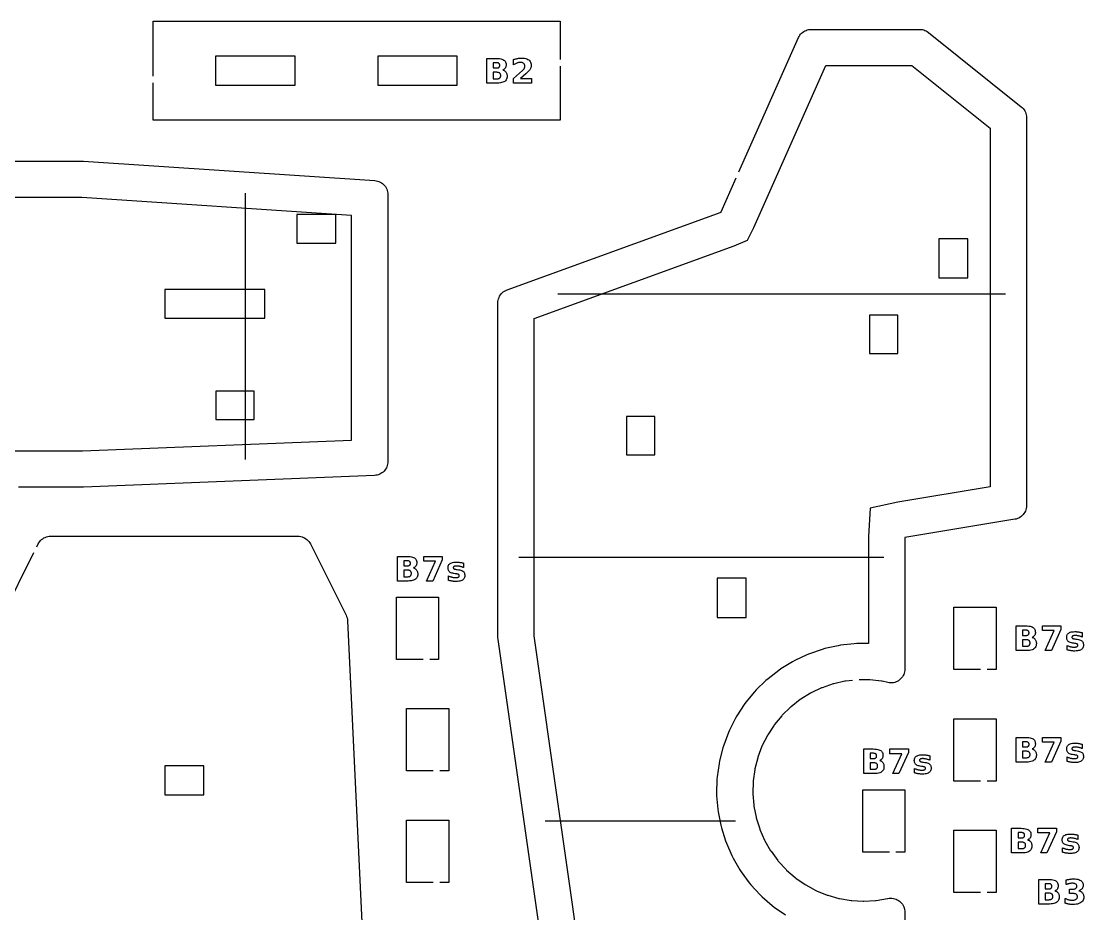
# Model space of a CAD drawing. Header units: millimetres. Extents: x 9 to 297, y 5 to 291.
# Drawn here: x 191.9 to 296.7, y 200.8 to 288.9 of the extents above; entities that cross this region are included whole.
import ezdxf

# ---------------------------------------------------------------- set-up
doc = ezdxf.new("R2010")
doc.units = ezdxf.units.MM
for name, color, linetype in [('CUT', 1, 'CONTINUOUS'), ('ENGRAVE', 5, 'CONTINUOUS'), ('SCORE', 7, 'CONTINUOUS')]:
    doc.layers.add(name, color=color, linetype=linetype)

msp = doc.modelspace()

# ---------------------------------------------------------------- linework, layer by layer
at = {"layer": 'CUT', "color": 1}
for points in [[(204.925, 283.45), (204.925, 288.875), (245.075, 288.875), (245.075, 285.1)], [(262.702, 274.0143), (268.5891, 287.2601), (268.6476, 287.3764), (268.718, 287.4881), (268.7988, 287.5925), (268.8892, 287.6887), (268.9884, 287.7758), (269.0955, 287.853), (269.2096, 287.9195), (269.3294, 287.9748), (269.4541, 288.0184), (269.5823, 288.0498), (269.713, 288.0687), (269.843, 288.075), (280.5458, 288.075), (280.6763, 288.0687), (280.8074, 288.0496), (280.9361, 288.018), (281.0611, 287.9741), (281.1814, 287.9184), (281.2957, 287.8515), (281.4015, 287.7748), (290.5604, 280.4477), (290.6615, 280.3583), (290.7544, 280.2578), (290.837, 280.1486), (290.9082, 280.0318), (290.9675, 279.9085), (291.0142, 279.7798), (291.0479, 279.6472), (291.0683, 279.5119), (291.075, 279.3771), (291.075, 241.0994), (291.0682, 240.9634), (291.0475, 240.827), (291.0132, 240.6933), (290.9657, 240.5637), (290.9054, 240.4396), (290.833, 240.3221), (290.7492, 240.2124), (290.6548, 240.1117), (290.5509, 240.021), (290.4383, 239.9412), (290.3183, 239.873), (290.1921, 239.8172), (290.0609, 239.7744), (289.9279, 239.7453), (279.075, 237.9365), (279.075, 224.981), (279.0683, 224.8463), (279.0479, 224.711), (279.0143, 224.5784), (278.9676, 224.4499), (278.9084, 224.3266), (278.8372, 224.2098), (278.7547, 224.1006), (278.6619, 224.0002), (278.5595, 223.9095), (278.4486, 223.8294), (278.3303, 223.7607), (278.2057, 223.7042), (278.0762, 223.6603), (277.9429, 223.6294), (277.8073, 223.612), (277.6705, 223.6081), (277.5341, 223.6178), (277.4011, 223.6408), (276.8311, 223.7685), (276.7646, 223.7796), (275.6354, 223.9046), (275.5681, 223.9083), (274.555, 223.9083)], [(245.075, 284.45), (245.075, 279.125), (204.925, 279.125), (204.925, 282.8)], [(182.3714, 275.075), (197.958, 275.075), (198.0469, 275.072), (226.7933, 273.1556), (226.9284, 273.1398), (227.063, 273.1101), (227.1939, 273.0671), (227.3199, 273.0112), (227.4397, 272.943), (227.552, 272.8631), (227.6558, 272.7724), (227.75, 272.6717), (227.8336, 272.5621), (227.9058, 272.4447), (227.9659, 272.3207), (228.0133, 272.1913), (228.0475, 272.0577), (228.0682, 271.9214), (228.075, 271.7857), (228.075, 245.4472), (228.0688, 245.3177), (228.05, 245.1875), (228.0188, 245.0597), (227.9756, 244.9355), (227.9207, 244.816), (227.8547, 244.7023), (227.7781, 244.5954), (227.6916, 244.4963), (227.596, 244.406), (227.4923, 244.3251), (227.3813, 244.2546), (227.2641, 244.195), (227.1417, 244.1468), (227.0153, 244.1106), (226.886, 244.0866), (226.7567, 244.0752), (198.0282, 242.9261), (197.9748, 242.925), (191.6184, 242.925)], [(245.8461, 179.5468), (238.9384, 227.9006), (238.925, 228.0897), (238.925, 261.0914), (238.932, 261.2292), (238.9533, 261.3676), (238.9886, 261.503), (239.0374, 261.6342), (239.0993, 261.7597), (239.1737, 261.8783), (239.2597, 261.9887), (239.3565, 262.0898), (239.4631, 262.1806), (239.5784, 262.26), (239.7011, 262.3273), (239.8283, 262.381), (260.9419, 270.0587), (260.9443, 270.0597), (260.9455, 270.062), (262.4381, 273.4203)], [(193.4394, 237.0465), (193.5745, 237.3166), (193.6415, 237.4354), (193.7213, 237.5485), (193.812, 237.6529), (193.9128, 237.7477), (194.0226, 237.8319), (194.1403, 237.9046), (194.2647, 237.9652), (194.3945, 238.0129), (194.5285, 238.0473), (194.6653, 238.0681), (194.8016, 238.075), (219.1984, 238.075), (219.3347, 238.0681), (219.4715, 238.0473), (219.6055, 238.0129), (219.7353, 237.9652), (219.8597, 237.9046), (219.9774, 237.8319), (220.0872, 237.7477), (220.188, 237.6529), (220.2787, 237.5485), (220.3585, 237.4354), (220.4255, 237.3166), (223.9452, 230.2772), (224.0017, 230.148), (224.0449, 230.0117), (224.0739, 229.8717), (224.0879, 229.7314), (228.0733, 146.038)], [(190.0694, 230.3065), (193.1487, 236.4651)], [(231.55, 225.925), (228.925, 225.925), (228.925, 232.075), (233.075, 232.075), (233.075, 225.925), (232.2, 225.925)], [(286.55, 224.925), (283.925, 224.925), (283.925, 231.075), (288.075, 231.075), (288.075, 224.925), (287.2, 224.925)], [(273.9079, 223.854), (273.2354, 223.7796), (273.1689, 223.7685), (272.0602, 223.5201), (271.9954, 223.5017), (270.9208, 223.1328), (270.8583, 223.1074), (269.8309, 222.6226), (269.7716, 222.5905), (268.8037, 221.9955), (268.7483, 221.9571), (267.8517, 221.2593), (267.8009, 221.215), (266.9865, 220.4228), (266.9408, 220.3732), (266.2186, 219.4962), (266.1786, 219.4418), (265.5572, 218.4907), (265.5235, 218.4323), (265.0105, 217.4186), (264.9834, 217.3569), (264.5851, 216.2929), (264.5649, 216.2285), (264.286, 215.1271), (264.2731, 215.061), (264.1171, 213.9356), (264.1115, 213.8684), (264.0802, 212.7327), (264.0821, 212.6653), (264.1759, 211.5331), (264.1851, 211.4663), (264.4029, 210.3512), (264.4195, 210.2859), (264.7586, 209.2015), (264.7823, 209.1384), (265.2387, 208.098), (265.2691, 208.0378), (265.8372, 207.0539), (265.874, 206.9974), (266.5469, 206.082), (266.5898, 206.0299), (267.3592, 205.1941), (267.4076, 205.1471), (268.2643, 204.4009), (268.3175, 204.3595), (269.2512, 203.7121), (269.3086, 203.6768), (270.3078, 203.1361), (270.3688, 203.1073), (271.4214, 202.6798), (271.4852, 202.6579), (272.5784, 202.3487), (272.6442, 202.334), (273.7649, 202.147), (273.8319, 202.1396), (274.9663, 202.077), (275.0337, 202.077), (276.1681, 202.1396), (276.2351, 202.147), (277.3558, 202.334), (277.4011, 202.3441), (277.5341, 202.3671), (277.6705, 202.3768), (277.8073, 202.3729), (277.9429, 202.3555), (278.0762, 202.3247), (278.2057, 202.2807), (278.3303, 202.2242), (278.4486, 202.1555), (278.5595, 202.0754), (278.6619, 201.9847), (278.7547, 201.8843), (278.8372, 201.7751), (278.9084, 201.6583), (278.9676, 201.535), (279.0143, 201.4065), (279.0479, 201.2739), (279.0683, 201.1386), (279.075, 201.0039), (279.075, 188.0586)], [(232.55, 214.925), (229.925, 214.925), (229.925, 221.075), (234.075, 221.075), (234.075, 214.925), (233.2, 214.925)], [(286.55, 213.925), (283.925, 213.925), (283.925, 220.075), (288.075, 220.075), (288.075, 213.925), (287.2, 213.925)], [(277.55, 206.925), (274.925, 206.925), (274.925, 213.075), (279.075, 213.075), (279.075, 206.925), (278.2, 206.925)], [(232.55, 203.925), (229.925, 203.925), (229.925, 210.075), (234.075, 210.075), (234.075, 203.925), (233.2, 203.925)], [(286.55, 202.925), (283.925, 202.925), (283.925, 209.075), (288.075, 209.075), (288.075, 202.925), (287.2, 202.925)]]:
    msp.add_lwpolyline(points, dxfattribs=at)
for points in [[(211.075, 282.575), (218.925, 282.575), (218.925, 285.425), (211.075, 285.425), (211.075, 282.575)], [(227.075, 282.575), (234.925, 282.575), (234.925, 285.425), (227.075, 285.425), (227.075, 282.575)], [(219.075, 266.975), (222.925, 266.975), (222.925, 269.825), (219.075, 269.825), (219.075, 266.975)], [(285.2808, 263.5523), (285.2808, 267.4023), (282.4308, 267.4023), (282.4308, 263.5523), (285.2808, 263.5523)], [(206.075, 259.575), (215.925, 259.575), (215.925, 262.425), (206.075, 262.425), (206.075, 259.575)], [(275.605, 256.105), (278.395, 256.105), (278.395, 259.895), (275.605, 259.895), (275.605, 256.105)], [(211.105, 252.395), (211.105, 249.605), (214.895, 249.605), (214.895, 252.395), (211.105, 252.395)], [(254.395, 246.105), (254.395, 249.895), (251.605, 249.895), (251.605, 246.105), (254.395, 246.105)], [(263.425, 230.075), (263.425, 233.925), (260.575, 233.925), (260.575, 230.075), (263.425, 230.075)], [(206.075, 212.575), (209.925, 212.575), (209.925, 215.425), (206.075, 215.425), (206.075, 212.575)]]:
    msp.add_lwpolyline(points, close=True, dxfattribs=at)
at = {"layer": 'ENGRAVE', "color": 5}
for points in [[(239.5905, 283.992), (239.64, 283.9532), (239.6845, 283.9089), (239.724, 283.859), (239.7578, 283.8044), (239.7854, 283.7458), (239.807, 283.6832), (239.8223, 283.6167), (239.8316, 283.5461), (239.8346, 283.4716), (239.828, 283.3594), (239.8082, 283.2571), (239.7752, 283.1648), (239.729, 283.0824), (239.6696, 283.01), (239.597, 282.9475), (239.5109, 282.8948), (239.4111, 282.8517), (239.2975, 282.8181), (239.1702, 282.7942), (239.0292, 282.7798), (238.8743, 282.775), (237.8343, 282.775), (237.8343, 285.205), (238.7751, 285.205), (238.936, 285.2008), (239.0815, 285.188), (239.2115, 285.1668), (239.3259, 285.137), (239.4249, 285.0988), (239.5083, 285.052), (239.5777, 284.9959), (239.6344, 284.9296), (239.6786, 284.853), (239.7101, 284.7663), (239.729, 284.6693), (239.7354, 284.5621), (239.733, 284.5044), (239.7261, 284.4497), (239.7146, 284.3979), (239.6985, 284.3491), (239.6777, 284.3032), (239.6523, 284.2602), (239.6226, 284.2205), (239.5887, 284.1843), (239.5506, 284.1517), (239.5084, 284.1227), (239.462, 284.0973), (239.4115, 284.0755), (239.4762, 284.0532), (239.5359, 284.0254), (239.5905, 283.992)], [(242.232, 283.2356), (242.232, 282.775), (240.466, 282.775), (240.466, 283.2356), (241.3531, 284.0185), (241.3909, 284.0542), (241.4254, 284.0896), (241.4564, 284.1247), (241.484, 284.1595), (241.5081, 284.1941), (241.5288, 284.2285), (241.5462, 284.2629), (241.5605, 284.2977), (241.5716, 284.333), (241.5795, 284.3688), (241.5842, 284.405), (241.5858, 284.4417), (241.5826, 284.4968), (241.5731, 284.5482), (241.5571, 284.5959), (241.5348, 284.6399), (241.5061, 284.6802), (241.4711, 284.7167), (241.4307, 284.7486), (241.3862, 284.7746), (241.3374, 284.7949), (241.2844, 284.8093), (241.2273, 284.818), (241.1659, 284.8209), (241.1163, 284.8192), (241.0652, 284.8139), (241.0125, 284.8052), (240.9583, 284.793), (240.9025, 284.7774), (240.8452, 284.7582), (240.7865, 284.7357), (240.7264, 284.7097), (240.665, 284.6803), (240.6022, 284.6476), (240.538, 284.6114), (240.4725, 284.5719), (240.4725, 285.1057), (240.5429, 285.1281), (240.613, 285.1487), (240.6829, 285.1674), (240.7525, 285.1842), (240.8218, 285.1992), (240.8908, 285.2123), (240.9595, 285.2235), (241.0277, 285.2327), (241.0955, 285.2398), (241.1628, 285.2449), (241.2297, 285.2479), (241.2961, 285.249), (241.4361, 285.2436), (241.5653, 285.2276), (241.6837, 285.2009), (241.7912, 285.1636), (241.888, 285.1156), (241.974, 285.0569), (242.0478, 284.9887), (242.1083, 284.912), (242.1553, 284.827), (242.1888, 284.7336), (242.209, 284.6317), (242.2157, 284.5214), (242.2128, 284.456), (242.2043, 284.392), (242.1901, 284.3296), (242.1701, 284.2686), (242.1445, 284.2091), (242.1132, 284.1511), (242.0727, 284.0907), (242.0197, 284.0237), (241.9541, 283.9503), (241.8759, 283.8705), (241.7851, 283.7841), (241.6818, 283.6913), (241.1626, 283.2356), (242.232, 283.2356)], [(238.8984, 284.2715), (238.9378, 284.2805), (238.9733, 284.2932), (239.0047, 284.3095), (239.0322, 284.3294), (239.0556, 284.3528), (239.0747, 284.3796), (239.0896, 284.4099), (239.1002, 284.4437), (239.1066, 284.4808), (239.1087, 284.5214), (239.1066, 284.5615), (239.1002, 284.5984), (239.0896, 284.6319), (239.0747, 284.6621), (239.0556, 284.689), (239.0322, 284.7127), (239.0047, 284.7328), (238.9733, 284.7493), (238.9378, 284.7621), (238.8984, 284.7713), (238.855, 284.7767), (238.8076, 284.7786), (238.4609, 284.7786), (238.4609, 284.2643), (238.8076, 284.2643), (238.855, 284.2661), (238.8984, 284.2715)], [(238.9942, 283.2214), (239.0389, 283.2369), (239.0785, 283.2568), (239.1128, 283.2812), (239.1419, 283.31), (239.1657, 283.3434), (239.1842, 283.3813), (239.1974, 283.4237), (239.2054, 283.4706), (239.208, 283.5221), (239.2054, 283.5725), (239.1975, 283.6186), (239.1844, 283.6602), (239.1661, 283.6975), (239.1425, 283.7304), (239.1136, 283.7589), (239.0795, 283.783), (239.04, 283.8027), (238.9952, 283.8181), (238.9451, 283.8291), (238.8896, 283.8356), (238.8288, 283.8378), (238.4609, 283.8378), (238.4609, 283.2014), (238.8288, 283.2014), (238.8891, 283.2036), (238.9442, 283.2103), (238.9942, 283.2214)], [(230.8249, 234.8378), (230.8694, 234.7935), (230.9088, 234.7436), (230.9426, 234.689), (230.9703, 234.6304), (230.9918, 234.5678), (231.0072, 234.5013), (231.0164, 234.4307), (231.0195, 234.3562), (231.0129, 234.244), (230.9931, 234.1417), (230.9601, 234.0494), (230.9139, 233.967), (230.8545, 233.8946), (230.7819, 233.8321), (230.6958, 233.7794), (230.596, 233.7363), (230.4824, 233.7027), (230.3551, 233.6788), (230.214, 233.6644), (230.0592, 233.6596), (229.0192, 233.6596), (229.0192, 236.0896), (229.9599, 236.0896), (230.1209, 236.0854), (230.2664, 236.0726), (230.3963, 236.0514), (230.5108, 236.0216), (230.6097, 235.9834), (230.6932, 235.9366), (230.7626, 235.8805), (230.8193, 235.8142), (230.8635, 235.7376), (230.895, 235.6509), (230.9139, 235.5539), (230.9202, 235.4467), (230.9179, 235.389), (230.911, 235.3343), (230.8995, 235.2825), (230.8833, 235.2337), (230.8626, 235.1878), (230.8372, 235.1448), (230.8075, 235.1051), (230.7736, 235.0689), (230.7355, 235.0364), (230.6933, 235.0074), (230.6469, 234.9819), (230.5963, 234.9601), (230.6611, 234.9378), (230.7208, 234.91), (230.7754, 234.8766), (230.8249, 234.8378)], [(233.4413, 235.7364), (232.494, 233.6596), (231.8836, 233.6596), (232.7804, 235.629), (231.6102, 235.629), (231.6102, 236.0896), (233.4413, 236.0896), (233.4413, 235.7364)], [(230.1227, 235.1651), (230.1581, 235.1778), (230.1896, 235.1941), (230.2171, 235.214), (230.2405, 235.2374), (230.2596, 235.2642), (230.2745, 235.2945), (230.2851, 235.3283), (230.2915, 235.3654), (230.2936, 235.406), (230.2915, 235.4462), (230.2851, 235.483), (230.2745, 235.5165), (230.2596, 235.5467), (230.2405, 235.5736), (230.2171, 235.5973), (230.1896, 235.6174), (230.1581, 235.6339), (230.1227, 235.6467), (230.0833, 235.6559), (230.0399, 235.6614), (229.9925, 235.6632), (229.6458, 235.6632), (229.6458, 235.1489), (229.9925, 235.1489), (230.0399, 235.1507), (230.0833, 235.1561), (230.1227, 235.1651)], [(235.544, 234.9828), (235.482, 235.0078), (235.4207, 235.0306), (235.3601, 235.0512), (235.3002, 235.0697), (235.2411, 235.0859), (235.1827, 235.1), (235.1252, 235.112), (235.0687, 235.1217), (235.0134, 235.1293), (234.9591, 235.1348), (234.906, 235.138), (234.8539, 235.1391), (234.8009, 235.1379), (234.7527, 235.1345), (234.7092, 235.1287), (234.6705, 235.1207), (234.6365, 235.1103), (234.6073, 235.0976), (234.5827, 235.0825), (234.5625, 235.065), (234.5469, 235.0449), (234.5357, 235.0224), (234.529, 234.9973), (234.5267, 234.9698), (234.5284, 234.9474), (234.5335, 234.9268), (234.542, 234.908), (234.5539, 234.891), (234.5691, 234.8758), (234.5878, 234.8624), (234.6108, 234.8505), (234.6392, 234.8396), (234.673, 234.8299), (234.7122, 234.8212), (234.7567, 234.8136), (234.8067, 234.8071), (234.9092, 234.7924), (235.0503, 234.7714), (235.1751, 234.7463), (235.2836, 234.7171), (235.3758, 234.6839), (235.4518, 234.6466), (235.5114, 234.6052), (235.5587, 234.5577), (235.5973, 234.502), (235.6274, 234.438), (235.6489, 234.3658), (235.6618, 234.2854), (235.6661, 234.1967), (235.6601, 234.1036), (235.6422, 234.0186), (235.6123, 233.9416), (235.5706, 233.8726), (235.5169, 233.8117), (235.4512, 233.7589), (235.3737, 233.7141), (235.2845, 233.6775), (235.1835, 233.649), (235.0707, 233.6287), (234.9462, 233.6165), (234.8099, 233.6124), (234.7494, 233.6132), (234.6881, 233.6156), (234.6262, 233.6195), (234.5636, 233.6251), (234.5004, 233.6322), (234.4364, 233.6409), (234.3718, 233.6512), (234.3066, 233.663), (234.2409, 233.6765), (234.1745, 233.6915), (234.1076, 233.7081), (234.0401, 233.7263), (234.0401, 234.169), (234.0984, 234.142), (234.1572, 234.1173), (234.2165, 234.095), (234.2763, 234.075), (234.3366, 234.0574), (234.3973, 234.0421), (234.4585, 234.0292), (234.52, 234.0186), (234.5819, 234.0104), (234.644, 234.0045), (234.7065, 234.001), (234.7692, 233.9998), (234.8239, 234.0011), (234.8738, 234.005), (234.919, 234.0116), (234.9595, 234.0208), (234.9953, 234.0326), (235.0264, 234.047), (235.0528, 234.064), (235.0743, 234.0835), (235.0911, 234.1056), (235.1031, 234.1302), (235.1103, 234.1573), (235.1127, 234.1869), (235.111, 234.2119), (235.1061, 234.2346), (235.0978, 234.2551), (235.0863, 234.2734), (235.0714, 234.2895), (235.0533, 234.3033), (235.0302, 234.3156), (235.0005, 234.3269), (234.9644, 234.3373), (234.9216, 234.3467), (234.8723, 234.3552), (234.8164, 234.3627), (234.7139, 234.3758), (234.5907, 234.3943), (234.4804, 234.4175), (234.3831, 234.4453), (234.2987, 234.4777), (234.2272, 234.5148), (234.1687, 234.5564), (234.1209, 234.6042), (234.0819, 234.6595), (234.0515, 234.7224), (234.0298, 234.793), (234.0168, 234.8711), (234.0124, 234.9568), (234.0179, 235.0492), (234.0345, 235.1333), (234.0621, 235.2091), (234.1007, 235.2765), (234.1503, 235.3357), (234.211, 235.3865), (234.283, 235.4293), (234.3669, 235.4643), (234.4624, 235.4915), (234.5698, 235.5109), (234.6889, 235.5226), (234.8197, 235.5265), (234.8739, 235.5258), (234.9289, 235.5238), (234.9849, 235.5204), (235.0418, 235.5156), (235.0996, 235.5095), (235.1582, 235.5021), (235.2182, 235.4931), (235.28, 235.4827), (235.3434, 235.4707), (235.4085, 235.4572), (235.4754, 235.4421), (235.544, 235.4256), (235.544, 234.9828)], [(230.2238, 234.1215), (230.2633, 234.1414), (230.2977, 234.1658), (230.3268, 234.1946), (230.3506, 234.228), (230.3691, 234.2659), (230.3823, 234.3083), (230.3902, 234.3552), (230.3929, 234.4067), (230.3903, 234.4571), (230.3824, 234.5032), (230.3693, 234.5448), (230.3509, 234.5821), (230.3273, 234.615), (230.2985, 234.6435), (230.2643, 234.6676), (230.2249, 234.6873), (230.1801, 234.7027), (230.1299, 234.7137), (230.0745, 234.7202), (230.0136, 234.7224), (229.6458, 234.7224), (229.6458, 234.086), (230.0136, 234.086), (230.074, 234.0883), (230.1291, 234.0949), (230.1791, 234.106), (230.2238, 234.1215)], [(291.8617, 227.9782), (291.9062, 227.9339), (291.9456, 227.884), (291.9795, 227.8294), (292.0071, 227.7708), (292.0286, 227.7082), (292.044, 227.6417), (292.0532, 227.5711), (292.0563, 227.4966), (292.0497, 227.3844), (292.0299, 227.2821), (291.9969, 227.1898), (291.9507, 227.1074), (291.8913, 227.035), (291.8187, 226.9725), (291.7326, 226.9198), (291.6328, 226.8767), (291.5192, 226.8431), (291.3919, 226.8192), (291.2508, 226.8048), (291.096, 226.8), (290.056, 226.8), (290.056, 229.23), (290.9967, 229.23), (291.1577, 229.2258), (291.3032, 229.213), (291.4331, 229.1918), (291.5476, 229.162), (291.6465, 229.1238), (291.73, 229.077), (291.7994, 229.0209), (291.8561, 228.9546), (291.9003, 228.878), (291.9318, 228.7913), (291.9507, 228.6943), (291.957, 228.5871), (291.9547, 228.5294), (291.9478, 228.4747), (291.9363, 228.4229), (291.9201, 228.3741), (291.8994, 228.3282), (291.874, 228.2852), (291.8443, 228.2455), (291.8104, 228.2093), (291.7723, 228.1767), (291.7301, 228.1477), (291.6837, 228.1223), (291.6331, 228.1005), (291.6979, 228.0782), (291.7576, 228.0504), (291.8122, 228.017), (291.8617, 227.9782)], [(291.1595, 228.3055), (291.195, 228.3182), (291.2264, 228.3345), (291.2539, 228.3544), (291.2773, 228.3778), (291.2964, 228.4046), (291.3113, 228.4349), (291.3219, 228.4687), (291.3283, 228.5058), (291.3304, 228.5464), (291.3283, 228.5865), (291.3219, 228.6234), (291.3113, 228.6569), (291.2964, 228.6871), (291.2773, 228.714), (291.2539, 228.7377), (291.2264, 228.7578), (291.195, 228.7743), (291.1595, 228.7871), (291.1201, 228.7963), (291.0767, 228.8017), (291.0293, 228.8036), (290.6826, 228.8036), (290.6826, 228.2893), (291.0293, 228.2893), (291.0767, 228.2911), (291.1201, 228.2965), (291.1595, 228.3055)], [(294.4781, 228.8768), (293.5308, 226.8), (292.9204, 226.8), (293.8173, 228.7694), (292.647, 228.7694), (292.647, 229.23), (294.4781, 229.23), (294.4781, 228.8768)], [(296.5808, 228.1232), (296.5188, 228.1482), (296.4575, 228.171), (296.3969, 228.1916), (296.337, 228.21), (296.2779, 228.2263), (296.2195, 228.2404), (296.162, 228.2524), (296.1055, 228.2621), (296.0502, 228.2697), (295.9959, 228.2752), (295.9428, 228.2784), (295.8907, 228.2795), (295.8377, 228.2783), (295.7895, 228.2749), (295.746, 228.2691), (295.7073, 228.261), (295.6733, 228.2507), (295.6441, 228.238), (295.6195, 228.2229), (295.5993, 228.2053), (295.5837, 228.1853), (295.5725, 228.1628), (295.5658, 228.1377), (295.5635, 228.1102), (295.5652, 228.0878), (295.5703, 228.0672), (295.5788, 228.0484), (295.5907, 228.0314), (295.6059, 228.0162), (295.6246, 228.0028), (295.6476, 227.9909), (295.676, 227.98), (295.7098, 227.9702), (295.749, 227.9616), (295.7936, 227.954), (295.8435, 227.9475), (295.946, 227.9328), (296.0871, 227.9118), (296.2119, 227.8867), (296.3204, 227.8575), (296.4126, 227.8243), (296.4886, 227.787), (296.5482, 227.7456), (296.5955, 227.6981), (296.6341, 227.6424), (296.6642, 227.5784), (296.6857, 227.5062), (296.6986, 227.4258), (296.7029, 227.3371), (296.6969, 227.244), (296.679, 227.159), (296.6492, 227.082), (296.6074, 227.013), (296.5537, 226.9521), (296.488, 226.8993), (296.4105, 226.8545), (296.3213, 226.8179), (296.2203, 226.7894), (296.1075, 226.7691), (295.983, 226.7569), (295.8467, 226.7528), (295.7862, 226.7536), (295.7249, 226.756), (295.663, 226.7599), (295.6004, 226.7655), (295.5372, 226.7726), (295.4732, 226.7813), (295.4086, 226.7916), (295.3435, 226.8034), (295.2777, 226.8169), (295.2113, 226.8319), (295.1444, 226.8485), (295.0769, 226.8667), (295.0769, 227.3094), (295.1352, 227.2824), (295.194, 227.2577), (295.2533, 227.2354), (295.3131, 227.2154), (295.3734, 227.1978), (295.4341, 227.1825), (295.4953, 227.1696), (295.5569, 227.159), (295.6187, 227.1507), (295.6808, 227.1449), (295.7433, 227.1413), (295.8061, 227.1402), (295.8607, 227.1415), (295.9106, 227.1454), (295.9558, 227.152), (295.9963, 227.1611), (296.0321, 227.1729), (296.0632, 227.1874), (296.0896, 227.2044), (296.1111, 227.2239), (296.1279, 227.246), (296.1399, 227.2706), (296.1471, 227.2977), (296.1495, 227.3273), (296.1478, 227.3523), (296.1429, 227.375), (296.1346, 227.3955), (296.1231, 227.4138), (296.1082, 227.4299), (296.0901, 227.4437), (296.067, 227.456), (296.0374, 227.4673), (296.0012, 227.4777), (295.9584, 227.4871), (295.9091, 227.4956), (295.8533, 227.5031), (295.7507, 227.5161), (295.6275, 227.5347), (295.5172, 227.5579), (295.4199, 227.5857), (295.3355, 227.6181), (295.264, 227.6552), (295.2055, 227.6968), (295.1577, 227.7446), (295.1187, 227.7999), (295.0883, 227.8628), (295.0666, 227.9334), (295.0536, 228.0115), (295.0492, 228.0972), (295.0547, 228.1896), (295.0713, 228.2737), (295.0989, 228.3495), (295.1375, 228.4169), (295.1871, 228.4761), (295.2478, 228.5269), (295.3199, 228.5697), (295.4037, 228.6047), (295.4993, 228.6319), (295.6066, 228.6513), (295.7257, 228.663), (295.8565, 228.6669), (295.9107, 228.6662), (295.9657, 228.6641), (296.0217, 228.6608), (296.0786, 228.656), (296.1364, 228.6499), (296.1951, 228.6424), (296.255, 228.6335), (296.3168, 228.6231), (296.3802, 228.6111), (296.4453, 228.5976), (296.5122, 228.5825), (296.5808, 228.566), (296.5808, 228.1232)], [(291.2606, 227.2619), (291.3001, 227.2818), (291.3345, 227.3062), (291.3636, 227.335), (291.3874, 227.3684), (291.4059, 227.4063), (291.4191, 227.4487), (291.427, 227.4956), (291.4297, 227.5471), (291.4271, 227.5975), (291.4192, 227.6436), (291.4061, 227.6852), (291.3877, 227.7225), (291.3641, 227.7554), (291.3353, 227.7839), (291.3012, 227.808), (291.2617, 227.8277), (291.2169, 227.8431), (291.1667, 227.8541), (291.1113, 227.8606), (291.0505, 227.8628), (290.6826, 227.8628), (290.6826, 227.2264), (291.0505, 227.2264), (291.1108, 227.2286), (291.1659, 227.2353), (291.2159, 227.2464), (291.2606, 227.2619)], [(291.8617, 216.9782), (291.9062, 216.9339), (291.9456, 216.884), (291.9795, 216.8294), (292.0071, 216.7708), (292.0286, 216.7082), (292.044, 216.6417), (292.0532, 216.5711), (292.0563, 216.4966), (292.0497, 216.3844), (292.0299, 216.2821), (291.9969, 216.1898), (291.9507, 216.1074), (291.8913, 216.035), (291.8187, 215.9725), (291.7326, 215.9198), (291.6328, 215.8767), (291.5192, 215.8431), (291.3919, 215.8192), (291.2508, 215.8048), (291.096, 215.8), (290.056, 215.8), (290.056, 218.23), (290.9967, 218.23), (291.1577, 218.2258), (291.3032, 218.213), (291.4331, 218.1918), (291.5476, 218.162), (291.6465, 218.1238), (291.73, 218.077), (291.7994, 218.0209), (291.8561, 217.9546), (291.9003, 217.878), (291.9318, 217.7913), (291.9507, 217.6943), (291.957, 217.5871), (291.9547, 217.5294), (291.9478, 217.4747), (291.9363, 217.4229), (291.9201, 217.3741), (291.8994, 217.3282), (291.874, 217.2852), (291.8443, 217.2455), (291.8104, 217.2093), (291.7723, 217.1767), (291.7301, 217.1477), (291.6837, 217.1223), (291.6331, 217.1005), (291.6979, 217.0782), (291.7576, 217.0504), (291.8122, 217.017), (291.8617, 216.9782)], [(294.4781, 217.8768), (293.5308, 215.8), (292.9204, 215.8), (293.8173, 217.7694), (292.647, 217.7694), (292.647, 218.23), (294.4781, 218.23), (294.4781, 217.8768)], [(276.8249, 215.8378), (276.8694, 215.7935), (276.9088, 215.7436), (276.9426, 215.689), (276.9703, 215.6304), (276.9918, 215.5678), (277.0072, 215.5013), (277.0164, 215.4307), (277.0195, 215.3562), (277.0129, 215.244), (276.9931, 215.1417), (276.9601, 215.0494), (276.9139, 214.967), (276.8545, 214.8946), (276.7819, 214.8321), (276.6958, 214.7794), (276.596, 214.7363), (276.4824, 214.7027), (276.3551, 214.6788), (276.214, 214.6644), (276.0592, 214.6596), (275.0192, 214.6596), (275.0192, 217.0896), (275.9599, 217.0896), (276.1209, 217.0854), (276.2664, 217.0726), (276.3963, 217.0514), (276.5108, 217.0216), (276.6097, 216.9834), (276.6932, 216.9366), (276.7626, 216.8805), (276.8193, 216.8142), (276.8635, 216.7376), (276.895, 216.6509), (276.9139, 216.5539), (276.9202, 216.4467), (276.9179, 216.389), (276.911, 216.3343), (276.8995, 216.2825), (276.8833, 216.2337), (276.8626, 216.1878), (276.8372, 216.1448), (276.8075, 216.1051), (276.7736, 216.0689), (276.7355, 216.0364), (276.6933, 216.0074), (276.6469, 215.9819), (276.5963, 215.9601), (276.6611, 215.9378), (276.7208, 215.91), (276.7754, 215.8766), (276.8249, 215.8378)], [(279.4413, 216.7364), (278.494, 214.6596), (277.8836, 214.6596), (278.7804, 216.629), (277.6102, 216.629), (277.6102, 217.0896), (279.4413, 217.0896), (279.4413, 216.7364)], [(291.1595, 217.3055), (291.195, 217.3182), (291.2264, 217.3345), (291.2539, 217.3544), (291.2773, 217.3778), (291.2964, 217.4046), (291.3113, 217.4349), (291.3219, 217.4687), (291.3283, 217.5058), (291.3304, 217.5464), (291.3283, 217.5865), (291.3219, 217.6234), (291.3113, 217.6569), (291.2964, 217.6871), (291.2773, 217.714), (291.2539, 217.7377), (291.2264, 217.7578), (291.195, 217.7743), (291.1595, 217.7871), (291.1201, 217.7963), (291.0767, 217.8017), (291.0293, 217.8036), (290.6826, 217.8036), (290.6826, 217.2893), (291.0293, 217.2893), (291.0767, 217.2911), (291.1201, 217.2965), (291.1595, 217.3055)], [(296.5808, 217.1232), (296.5188, 217.1482), (296.4575, 217.171), (296.3969, 217.1916), (296.337, 217.21), (296.2779, 217.2263), (296.2195, 217.2404), (296.162, 217.2524), (296.1055, 217.2621), (296.0502, 217.2697), (295.9959, 217.2752), (295.9428, 217.2784), (295.8907, 217.2795), (295.8377, 217.2783), (295.7895, 217.2749), (295.746, 217.2691), (295.7073, 217.261), (295.6733, 217.2507), (295.6441, 217.238), (295.6195, 217.2229), (295.5993, 217.2053), (295.5837, 217.1853), (295.5725, 217.1628), (295.5658, 217.1377), (295.5635, 217.1102), (295.5652, 217.0878), (295.5703, 217.0672), (295.5788, 217.0484), (295.5907, 217.0314), (295.6059, 217.0162), (295.6246, 217.0028), (295.6476, 216.9909), (295.676, 216.98), (295.7098, 216.9702), (295.749, 216.9616), (295.7936, 216.954), (295.8435, 216.9475), (295.946, 216.9328), (296.0871, 216.9118), (296.2119, 216.8867), (296.3204, 216.8575), (296.4126, 216.8243), (296.4886, 216.787), (296.5482, 216.7456), (296.5955, 216.6981), (296.6341, 216.6424), (296.6642, 216.5784), (296.6857, 216.5062), (296.6986, 216.4258), (296.7029, 216.3371), (296.6969, 216.244), (296.679, 216.159), (296.6492, 216.082), (296.6074, 216.013), (296.5537, 215.9521), (296.488, 215.8993), (296.4105, 215.8545), (296.3213, 215.8179), (296.2203, 215.7894), (296.1075, 215.7691), (295.983, 215.7569), (295.8467, 215.7528), (295.7862, 215.7536), (295.7249, 215.756), (295.663, 215.7599), (295.6004, 215.7655), (295.5372, 215.7726), (295.4732, 215.7813), (295.4086, 215.7916), (295.3435, 215.8034), (295.2777, 215.8169), (295.2113, 215.8319), (295.1444, 215.8485), (295.0769, 215.8667), (295.0769, 216.3094), (295.1352, 216.2824), (295.194, 216.2577), (295.2533, 216.2354), (295.3131, 216.2154), (295.3734, 216.1978), (295.4341, 216.1825), (295.4953, 216.1696), (295.5569, 216.159), (295.6187, 216.1507), (295.6808, 216.1449), (295.7433, 216.1413), (295.8061, 216.1402), (295.8607, 216.1415), (295.9106, 216.1454), (295.9558, 216.152), (295.9963, 216.1611), (296.0321, 216.1729), (296.0632, 216.1874), (296.0896, 216.2044), (296.1111, 216.2239), (296.1279, 216.246), (296.1399, 216.2706), (296.1471, 216.2977), (296.1495, 216.3273), (296.1478, 216.3523), (296.1429, 216.375), (296.1346, 216.3955), (296.1231, 216.4138), (296.1082, 216.4299), (296.0901, 216.4437), (296.067, 216.456), (296.0374, 216.4673), (296.0012, 216.4777), (295.9584, 216.4871), (295.9091, 216.4956), (295.8533, 216.5031), (295.7507, 216.5161), (295.6275, 216.5347), (295.5172, 216.5579), (295.4199, 216.5857), (295.3355, 216.6181), (295.264, 216.6552), (295.2055, 216.6968), (295.1577, 216.7446), (295.1187, 216.7999), (295.0883, 216.8628), (295.0666, 216.9334), (295.0536, 217.0115), (295.0492, 217.0972), (295.0547, 217.1896), (295.0713, 217.2737), (295.0989, 217.3495), (295.1375, 217.4169), (295.1871, 217.4761), (295.2478, 217.5269), (295.3199, 217.5697), (295.4037, 217.6047), (295.4993, 217.6319), (295.6066, 217.6513), (295.7257, 217.663), (295.8565, 217.6669), (295.9107, 217.6662), (295.9657, 217.6641), (296.0217, 217.6608), (296.0786, 217.656), (296.1364, 217.6499), (296.1951, 217.6424), (296.255, 217.6335), (296.3168, 217.6231), (296.3802, 217.6111), (296.4453, 217.5976), (296.5122, 217.5825), (296.5808, 217.566), (296.5808, 217.1232)], [(276.1227, 216.1651), (276.1581, 216.1778), (276.1896, 216.1941), (276.2171, 216.214), (276.2405, 216.2374), (276.2596, 216.2642), (276.2745, 216.2945), (276.2851, 216.3283), (276.2915, 216.3654), (276.2936, 216.406), (276.2915, 216.4462), (276.2851, 216.483), (276.2745, 216.5165), (276.2596, 216.5467), (276.2405, 216.5736), (276.2171, 216.5973), (276.1896, 216.6174), (276.1581, 216.6339), (276.1227, 216.6467), (276.0833, 216.6559), (276.0399, 216.6614), (275.9925, 216.6632), (275.6458, 216.6632), (275.6458, 216.1489), (275.9925, 216.1489), (276.0399, 216.1507), (276.0833, 216.1561), (276.1227, 216.1651)], [(281.544, 215.9828), (281.482, 216.0078), (281.4207, 216.0306), (281.3601, 216.0512), (281.3002, 216.0697), (281.2411, 216.0859), (281.1827, 216.1), (281.1252, 216.112), (281.0687, 216.1217), (281.0134, 216.1293), (280.9591, 216.1348), (280.906, 216.138), (280.8539, 216.1391), (280.8009, 216.1379), (280.7527, 216.1345), (280.7092, 216.1287), (280.6705, 216.1207), (280.6365, 216.1103), (280.6073, 216.0976), (280.5827, 216.0825), (280.5625, 216.065), (280.5469, 216.0449), (280.5357, 216.0224), (280.529, 215.9973), (280.5267, 215.9698), (280.5284, 215.9474), (280.5335, 215.9268), (280.542, 215.908), (280.5539, 215.891), (280.5691, 215.8758), (280.5878, 215.8624), (280.6108, 215.8505), (280.6392, 215.8396), (280.673, 215.8299), (280.7122, 215.8212), (280.7567, 215.8136), (280.8067, 215.8071), (280.9092, 215.7924), (281.0503, 215.7714), (281.1751, 215.7463), (281.2836, 215.7171), (281.3758, 215.6839), (281.4518, 215.6466), (281.5114, 215.6052), (281.5587, 215.5577), (281.5973, 215.502), (281.6274, 215.438), (281.6489, 215.3658), (281.6618, 215.2854), (281.6661, 215.1967), (281.6601, 215.1036), (281.6422, 215.0186), (281.6123, 214.9416), (281.5706, 214.8726), (281.5169, 214.8117), (281.4512, 214.7589), (281.3737, 214.7141), (281.2845, 214.6775), (281.1835, 214.649), (281.0707, 214.6287), (280.9462, 214.6165), (280.8099, 214.6124), (280.7494, 214.6132), (280.6881, 214.6156), (280.6262, 214.6195), (280.5636, 214.6251), (280.5004, 214.6322), (280.4364, 214.6409), (280.3718, 214.6512), (280.3066, 214.663), (280.2409, 214.6765), (280.1745, 214.6915), (280.1076, 214.7081), (280.0401, 214.7263), (280.0401, 215.169), (280.0984, 215.142), (280.1572, 215.1173), (280.2165, 215.095), (280.2763, 215.075), (280.3366, 215.0574), (280.3973, 215.0421), (280.4585, 215.0292), (280.52, 215.0186), (280.5819, 215.0104), (280.644, 215.0045), (280.7065, 215.001), (280.7692, 214.9998), (280.8239, 215.0011), (280.8738, 215.005), (280.919, 215.0116), (280.9595, 215.0208), (280.9953, 215.0326), (281.0264, 215.047), (281.0528, 215.064), (281.0743, 215.0835), (281.0911, 215.1056), (281.1031, 215.1302), (281.1103, 215.1573), (281.1127, 215.1869), (281.111, 215.2119), (281.1061, 215.2346), (281.0978, 215.2551), (281.0863, 215.2734), (281.0714, 215.2895), (281.0533, 215.3033), (281.0302, 215.3156), (281.0005, 215.3269), (280.9644, 215.3373), (280.9216, 215.3467), (280.8723, 215.3552), (280.8164, 215.3627), (280.7139, 215.3758), (280.5907, 215.3943), (280.4804, 215.4175), (280.3831, 215.4453), (280.2987, 215.4777), (280.2272, 215.5148), (280.1687, 215.5564), (280.1209, 215.6042), (280.0819, 215.6595), (280.0515, 215.7224), (280.0298, 215.793), (280.0168, 215.8711), (280.0124, 215.9568), (280.0179, 216.0492), (280.0345, 216.1333), (280.0621, 216.2091), (280.1007, 216.2765), (280.1503, 216.3357), (280.211, 216.3865), (280.283, 216.4293), (280.3669, 216.4643), (280.4624, 216.4915), (280.5698, 216.5109), (280.6889, 216.5226), (280.8197, 216.5265), (280.8739, 216.5258), (280.9289, 216.5238), (280.9849, 216.5204), (281.0418, 216.5156), (281.0996, 216.5095), (281.1582, 216.5021), (281.2182, 216.4931), (281.28, 216.4827), (281.3434, 216.4707), (281.4085, 216.4572), (281.4754, 216.4421), (281.544, 216.4256), (281.544, 215.9828)], [(291.2606, 216.2619), (291.3001, 216.2818), (291.3345, 216.3062), (291.3636, 216.335), (291.3874, 216.3684), (291.4059, 216.4063), (291.4191, 216.4487), (291.427, 216.4956), (291.4297, 216.5471), (291.4271, 216.5975), (291.4192, 216.6436), (291.4061, 216.6852), (291.3877, 216.7225), (291.3641, 216.7554), (291.3353, 216.7839), (291.3012, 216.808), (291.2617, 216.8277), (291.2169, 216.8431), (291.1667, 216.8541), (291.1113, 216.8606), (291.0505, 216.8628), (290.6826, 216.8628), (290.6826, 216.2264), (291.0505, 216.2264), (291.1108, 216.2286), (291.1659, 216.2353), (291.2159, 216.2464), (291.2606, 216.2619)], [(276.2238, 215.1215), (276.2633, 215.1414), (276.2977, 215.1658), (276.3268, 215.1946), (276.3506, 215.228), (276.3691, 215.2659), (276.3823, 215.3083), (276.3902, 215.3552), (276.3929, 215.4067), (276.3903, 215.4571), (276.3824, 215.5032), (276.3693, 215.5448), (276.3509, 215.5821), (276.3273, 215.615), (276.2985, 215.6435), (276.2643, 215.6676), (276.2249, 215.6873), (276.1801, 215.7027), (276.1299, 215.7137), (276.0745, 215.7202), (276.0136, 215.7224), (275.6458, 215.7224), (275.6458, 215.086), (276.0136, 215.086), (276.074, 215.0883), (276.1291, 215.0949), (276.1791, 215.106), (276.2238, 215.1215)], [(291.4212, 208.0132), (291.4656, 207.9689), (291.5051, 207.919), (291.5389, 207.8644), (291.5666, 207.8058), (291.5881, 207.7432), (291.6034, 207.6767), (291.6127, 207.6061), (291.6157, 207.5316), (291.6091, 207.4194), (291.5893, 207.3172), (291.5563, 207.2248), (291.5101, 207.1425), (291.4507, 207.07), (291.3781, 207.0075), (291.292, 206.9548), (291.1922, 206.9117), (291.0786, 206.8782), (290.9513, 206.8542), (290.8103, 206.8398), (290.6555, 206.835), (289.6154, 206.835), (289.6154, 209.265), (290.5562, 209.265), (290.7172, 209.2608), (290.8626, 209.248), (290.9926, 209.2268), (291.107, 209.197), (291.206, 209.1588), (291.2894, 209.112), (291.3588, 209.0559), (291.4156, 208.9896), (291.4597, 208.9131), (291.4912, 208.8263), (291.5102, 208.7293), (291.5165, 208.6221), (291.5142, 208.5645), (291.5072, 208.5097), (291.4957, 208.4579), (291.4796, 208.4091), (291.4588, 208.3632), (291.4335, 208.3202), (291.4037, 208.2805), (291.3698, 208.2443), (291.3317, 208.2118), (291.2895, 208.1828), (291.2431, 208.1573), (291.1926, 208.1355), (291.2573, 208.1132), (291.317, 208.0854), (291.3716, 208.0521), (291.4212, 208.0132)], [(290.7189, 208.3406), (290.7544, 208.3532), (290.7859, 208.3695), (290.8133, 208.3894), (290.8367, 208.4128), (290.8558, 208.4397), (290.8707, 208.4699), (290.8813, 208.5037), (290.8877, 208.5408), (290.8898, 208.5814), (290.8877, 208.6216), (290.8813, 208.6584), (290.8707, 208.6919), (290.8558, 208.7221), (290.8367, 208.7491), (290.8133, 208.7727), (290.7859, 208.7928), (290.7544, 208.8093), (290.7189, 208.8221), (290.6795, 208.8313), (290.6361, 208.8368), (290.5887, 208.8386), (290.242, 208.8386), (290.242, 208.3243), (290.5887, 208.3243), (290.6361, 208.3261), (290.6795, 208.3315), (290.7189, 208.3406)], [(294.0375, 208.9118), (293.0902, 206.835), (292.4799, 206.835), (293.3767, 208.8044), (292.2064, 208.8044), (292.2064, 209.265), (294.0375, 209.265), (294.0375, 208.9118)], [(296.1402, 208.1583), (296.0782, 208.1832), (296.0169, 208.206), (295.9563, 208.2266), (295.8964, 208.2451), (295.8373, 208.2613), (295.7789, 208.2754), (295.7214, 208.2874), (295.665, 208.2972), (295.6096, 208.3047), (295.5554, 208.3102), (295.5022, 208.3134), (295.4501, 208.3145), (295.3972, 208.3134), (295.3489, 208.3099), (295.3055, 208.3041), (295.2667, 208.2961), (295.2328, 208.2857), (295.2035, 208.273), (295.1789, 208.2579), (295.1588, 208.2404), (295.1431, 208.2203), (295.1319, 208.1978), (295.1252, 208.1728), (295.123, 208.1452), (295.1247, 208.1228), (295.1298, 208.1022), (295.1382, 208.0834), (295.1501, 208.0664), (295.1654, 208.0512), (295.184, 208.0378), (295.207, 208.0259), (295.2355, 208.015), (295.2693, 208.0053), (295.3084, 207.9966), (295.353, 207.989), (295.4029, 207.9825), (295.5055, 207.9678), (295.6465, 207.9468), (295.7713, 207.9217), (295.8798, 207.8926), (295.972, 207.8593), (296.048, 207.822), (296.1077, 207.7807), (296.1549, 207.7331), (296.1936, 207.6774), (296.2236, 207.6134), (296.2451, 207.5412), (296.258, 207.4608), (296.2623, 207.3721), (296.2563, 207.279), (296.2384, 207.194), (296.2086, 207.117), (296.1668, 207.0481), (296.1131, 206.9872), (296.0475, 206.9343), (295.97, 206.8895), (295.8807, 206.8529), (295.7797, 206.8244), (295.667, 206.8041), (295.5424, 206.7919), (295.4062, 206.7878), (295.3456, 206.7886), (295.2844, 206.791), (295.2225, 206.7949), (295.1599, 206.8005), (295.0966, 206.8076), (295.0326, 206.8163), (294.9681, 206.8266), (294.9029, 206.8385), (294.8371, 206.8519), (294.7708, 206.8669), (294.7038, 206.8836), (294.6363, 206.9018), (294.6363, 207.3445), (294.6946, 207.3174), (294.7534, 207.2927), (294.8127, 207.2704), (294.8725, 207.2504), (294.9328, 207.2328), (294.9936, 207.2175), (295.0548, 207.2046), (295.1163, 207.194), (295.1781, 207.1858), (295.2403, 207.1799), (295.3027, 207.1764), (295.3655, 207.1752), (295.4201, 207.1765), (295.47, 207.1804), (295.5152, 207.187), (295.5557, 207.1962), (295.5915, 207.208), (295.6226, 207.2224), (295.649, 207.2394), (295.6706, 207.2589), (295.6873, 207.281), (295.6993, 207.3056), (295.7065, 207.3327), (295.7089, 207.3624), (295.7073, 207.3873), (295.7023, 207.41), (295.6941, 207.4305), (295.6825, 207.4488), (295.6677, 207.4649), (295.6495, 207.4787), (295.6264, 207.491), (295.5968, 207.5023), (295.5606, 207.5127), (295.5178, 207.5221), (295.4685, 207.5306), (295.4127, 207.5381), (295.3101, 207.5512), (295.1869, 207.5697), (295.0767, 207.5929), (294.9793, 207.6207), (294.8949, 207.6532), (294.8234, 207.6902), (294.7649, 207.7318), (294.7172, 207.7796), (294.6781, 207.8349), (294.6477, 207.8978), (294.626, 207.9684), (294.613, 208.0465), (294.6087, 208.1322), (294.6142, 208.2246), (294.6307, 208.3087), (294.6583, 208.3845), (294.6969, 208.452), (294.7465, 208.5111), (294.8072, 208.5619), (294.8793, 208.6047), (294.9631, 208.6397), (295.0587, 208.6669), (295.166, 208.6863), (295.2851, 208.698), (295.4159, 208.7019), (295.4701, 208.7012), (295.5252, 208.6992), (295.5811, 208.6958), (295.638, 208.691), (295.6958, 208.6849), (295.7545, 208.6775), (295.8145, 208.6686), (295.8762, 208.6581), (295.9396, 208.6461), (296.0048, 208.6326), (296.0716, 208.6176), (296.1402, 208.601), (296.1402, 208.1583)], [(290.82, 207.2969), (290.8596, 207.3168), (290.8939, 207.3412), (290.923, 207.37), (290.9468, 207.4034), (290.9653, 207.4413), (290.9785, 207.4837), (290.9865, 207.5306), (290.9891, 207.5821), (290.9865, 207.6325), (290.9786, 207.6786), (290.9655, 207.7202), (290.9472, 207.7575), (290.9236, 207.7904), (290.8947, 207.8189), (290.8606, 207.843), (290.8211, 207.8628), (290.7763, 207.8781), (290.7262, 207.8891), (290.6707, 207.8957), (290.6099, 207.8978), (290.242, 207.8978), (290.242, 207.2615), (290.6099, 207.2615), (290.6702, 207.2637), (290.7254, 207.2703), (290.7753, 207.2814), (290.82, 207.2969)], [(294.0622, 203.017), (294.1117, 202.9782), (294.1562, 202.9339), (294.1956, 202.884), (294.2295, 202.8294), (294.2571, 202.7708), (294.2786, 202.7082), (294.294, 202.6417), (294.3032, 202.5711), (294.3063, 202.4966), (294.2997, 202.3844), (294.2799, 202.2821), (294.2469, 202.1898), (294.2007, 202.1074), (294.1413, 202.035), (294.0687, 201.9725), (293.9826, 201.9198), (293.8828, 201.8767), (293.7692, 201.8431), (293.6419, 201.8192), (293.5008, 201.8048), (293.346, 201.8), (292.306, 201.8), (292.306, 204.23), (293.2467, 204.23), (293.4077, 204.2258), (293.5532, 204.213), (293.6831, 204.1918), (293.7976, 204.162), (293.8965, 204.1238), (293.98, 204.077), (294.0494, 204.0209), (294.1061, 203.9546), (294.1503, 203.878), (294.1818, 203.7913), (294.2007, 203.6943), (294.207, 203.5871), (294.2047, 203.5294), (294.1978, 203.4747), (294.1863, 203.4229), (294.1701, 203.3741), (294.1494, 203.3282), (294.124, 203.2852), (294.0943, 203.2455), (294.0604, 203.2093), (294.0223, 203.1767), (293.9801, 203.1477), (293.9337, 203.1223), (293.8831, 203.1005), (293.9479, 203.0782), (294.0076, 203.0504), (294.0622, 203.017)], [(293.3701, 203.2965), (293.4095, 203.3055), (293.445, 203.3182), (293.4764, 203.3345), (293.5039, 203.3544), (293.5273, 203.3778), (293.5464, 203.4046), (293.5613, 203.4349), (293.5719, 203.4687), (293.5783, 203.5058), (293.5804, 203.5464), (293.5783, 203.5865), (293.5719, 203.6234), (293.5613, 203.6569), (293.5464, 203.6871), (293.5273, 203.714), (293.5039, 203.7377), (293.4764, 203.7578), (293.445, 203.7743), (293.4095, 203.7871), (293.3701, 203.7963), (293.3267, 203.8017), (293.2793, 203.8036), (292.9326, 203.8036), (292.9326, 203.2893), (293.2793, 203.2893), (293.3267, 203.2911), (293.3701, 203.2965)], [(296.3054, 203.0865), (296.3775, 203.0575), (296.443, 203.0233), (296.502, 202.984), (296.5544, 202.9394), (296.6003, 202.8897), (296.6393, 202.835), (296.6713, 202.7755), (296.6961, 202.7113), (296.7139, 202.6423), (296.7245, 202.5686), (296.7281, 202.4901), (296.7204, 202.3745), (296.6973, 202.2685), (296.6589, 202.1721), (296.6051, 202.0854), (296.5359, 202.0083), (296.4514, 201.9408), (296.3521, 201.8833), (296.2387, 201.8363), (296.1112, 201.7998), (295.9696, 201.7737), (295.8139, 201.758), (295.6441, 201.7528), (295.5817, 201.7536), (295.5192, 201.7561), (295.4567, 201.7603), (295.3941, 201.7662), (295.3316, 201.7737), (295.2689, 201.7829), (295.2064, 201.7938), (295.144, 201.8063), (295.0819, 201.8205), (295.0201, 201.8364), (294.9584, 201.854), (294.897, 201.8732), (294.897, 202.3566), (294.9555, 202.3285), (295.0139, 202.3028), (295.0722, 202.2795), (295.1303, 202.2586), (295.1883, 202.2401), (295.2461, 202.224), (295.3037, 202.2103), (295.3611, 202.1991), (295.418, 202.1904), (295.4747, 202.1842), (295.5311, 202.1805), (295.5871, 202.1792), (295.6669, 202.1816), (295.7402, 202.1888), (295.807, 202.2008), (295.8674, 202.2176), (295.9213, 202.2391), (295.9688, 202.2655), (296.0093, 202.2963), (296.0425, 202.3313), (296.0683, 202.3705), (296.0867, 202.4138), (296.0977, 202.4613), (296.1014, 202.5129), (296.0977, 202.566), (296.0863, 202.6146), (296.0675, 202.6588), (296.041, 202.6984), (296.0071, 202.7336), (295.9655, 202.7644), (295.9166, 202.7905), (295.8605, 202.8118), (295.7973, 202.8284), (295.7268, 202.8403), (295.6492, 202.8474), (295.5643, 202.8498), (295.3137, 202.8498), (295.3137, 203.2535), (295.5773, 203.2535), (295.6527, 203.2555), (295.7213, 203.2617), (295.7832, 203.272), (295.8385, 203.2864), (295.887, 203.3049), (295.9289, 203.3275), (295.9642, 203.3543), (295.9931, 203.3855), (296.0156, 203.4209), (296.0316, 203.4606), (296.0413, 203.5046), (296.0445, 203.5529), (296.0413, 203.5978), (296.032, 203.6392), (296.0164, 203.677), (295.9946, 203.7113), (295.9665, 203.7421), (295.9322, 203.7694), (295.8921, 203.7928), (295.847, 203.8119), (295.7967, 203.8268), (295.7412, 203.8374), (295.6806, 203.8438), (295.6148, 203.8459), (295.5642, 203.8449), (295.5135, 203.8421), (295.4626, 203.8374), (295.4115, 203.8307), (295.3602, 203.8222), (295.3088, 203.8117), (295.2573, 203.7994), (295.2059, 203.7853), (295.1546, 203.7694), (295.1033, 203.7517), (295.0522, 203.7321), (295.0012, 203.7108), (295.0012, 204.1698), (295.0629, 204.1864), (295.1245, 204.2016), (295.1859, 204.2154), (295.2471, 204.2277), (295.3082, 204.2385), (295.369, 204.2479), (295.4296, 204.2559), (295.4898, 204.2624), (295.5497, 204.2674), (295.6092, 204.2711), (295.6683, 204.2732), (295.7271, 204.274), (295.8783, 204.2696), (296.0163, 204.2567), (296.1411, 204.2351), (296.2526, 204.2049), (296.3509, 204.166), (296.4359, 204.1185), (296.5078, 204.0623), (296.5666, 203.9974), (296.6123, 203.9238), (296.645, 203.8415), (296.6646, 203.7504), (296.6711, 203.6506), (296.668, 203.5817), (296.6586, 203.517), (296.643, 203.4567), (296.6212, 203.4007), (296.5931, 203.3489), (296.5588, 203.3015), (296.5184, 203.2584), (296.472, 203.2198), (296.4196, 203.1857), (296.3613, 203.1561), (296.297, 203.1309), (296.2268, 203.1102), (296.3054, 203.0865)], [(293.4659, 202.2464), (293.5106, 202.2619), (293.5501, 202.2818), (293.5845, 202.3062), (293.6136, 202.335), (293.6374, 202.3684), (293.6559, 202.4063), (293.6691, 202.4487), (293.677, 202.4956), (293.6797, 202.5471), (293.6771, 202.5975), (293.6692, 202.6436), (293.6561, 202.6852), (293.6377, 202.7225), (293.6141, 202.7554), (293.5853, 202.7839), (293.5512, 202.808), (293.5117, 202.8277), (293.4669, 202.8431), (293.4167, 202.8541), (293.3613, 202.8606), (293.3005, 202.8628), (292.9326, 202.8628), (292.9326, 202.2264), (293.3005, 202.2264), (293.3608, 202.2286), (293.4159, 202.2353), (293.4659, 202.2464)]]:
    msp.add_lwpolyline(points, close=True, dxfattribs=at)
at = {"layer": 'SCORE', "color": 7}
for points in [[(250.2055, 174.3104), (242.5, 228.2487), (242.5, 259.5485), (262.248, 266.7296), (263.5419, 267.2751), (264.1759, 268.528), (271.2746, 284.5)], [(271.2746, 284.5), (279.7723, 284.5), (287.5, 278.3178), (287.5, 242.9649), (278.3701, 241.4433), (275.6402, 240.8462), (275.5, 238.0552), (275.5, 227.4833), (274.3334, 227.4833), (274.0693, 227.4687), (272.7442, 227.3221), (272.4833, 227.2785), (271.1823, 226.987), (270.9278, 226.915), (269.6668, 226.4821), (269.4217, 226.3826), (268.216, 225.8136), (267.9834, 225.6877), (266.8476, 224.9895), (266.6302, 224.8388), (265.5781, 224.0199), (265.3787, 223.8462), (264.423, 222.9166), (264.2439, 222.7219), (263.3963, 221.6928), (263.2397, 221.4797), (262.5105, 220.3636), (262.3782, 220.1345), (261.7762, 218.9449), (261.67, 218.7027), (261.2025, 217.4541), (261.1235, 217.2016), (260.7962, 215.9092), (260.7455, 215.6496), (260.5624, 214.329), (260.5406, 214.0654), (260.5038, 212.7327), (260.5111, 212.4683), (260.6212, 211.1396), (260.6576, 210.8776), (260.9131, 209.5692), (260.9781, 209.3127), (261.3761, 208.0403), (261.4688, 207.7926), (262.0044, 206.5717), (262.1238, 206.3357), (262.7904, 205.1811), (262.9351, 204.9596), (263.7247, 203.8854), (263.8928, 203.6812), (264.7958, 202.7003), (264.9854, 202.5158), (265.9908, 201.6403), (266.1995, 201.4778), (267.2951, 200.7181)], [(214, 271.9289), (214, 245.6416)], [(162.7327, 246.5), (197.93, 246.5), (224.5, 247.5628), (224.5, 269.7256), (197.8835, 271.5), (177.9446, 271.5)], [(244.8523, 262), (289, 262)], [(241, 236), (277, 236)], [(243.5917, 210), (262.3573, 210)]]:
    msp.add_lwpolyline(points, dxfattribs=at)

doc.saveas('drawing.dxf')
